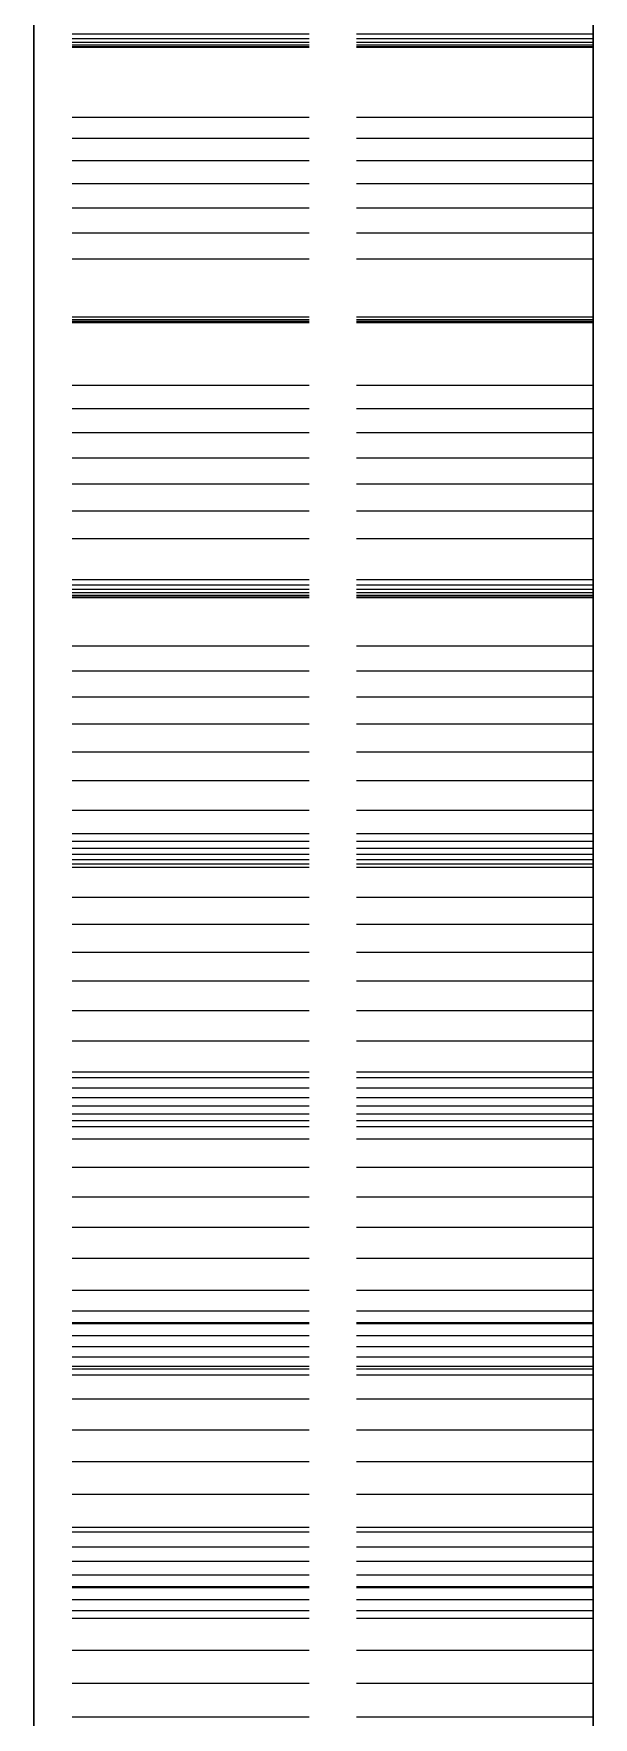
# Model space of a CAD drawing. Header units: millimetres. Extents: x -25 to 127, y -20 to 120.
# Drawn here: x 95.12 to 98.12, y 8.18 to 17.21 of the extents above; entities that cross this region are included whole.
import ezdxf

# ---------------------------------------------------------------- set-up
doc = ezdxf.new("R2010")
doc.units = ezdxf.units.MM
doc.linetypes.add('DASHED', pattern=[1.524, 1.27, -0.254])
doc.layers.add('HIDDEN', color=8, linetype='DASHED')
doc.layers.add('VISIBLE', color=7, linetype='CONTINUOUS')

msp = doc.modelspace()

# ---------------------------------------------------------------- linework, layer by layer
at = {"layer": 'HIDDEN'}
for points in [[(95.125, 17.8869), (95.125, 17.10516), (95.125, 16.32341), (95.125, 15.54167), (95.125, 14.75992), (95.125, 13.97817), (95.125, 13.19643), (95.125, 12.41468), (95.125, 11.63294), (95.125, 10.85119), (95.125, 10.06944), (95.125, 9.2877), (95.125, 8.50595), (95.125, 7.72421)], [(98.125, 17.8869), (98.125, 17.10516), (98.125, 16.32341), (98.125, 15.54167), (98.125, 14.75992), (98.125, 13.97817), (98.125, 13.19643), (98.125, 12.41468), (98.125, 11.63294), (98.125, 10.85119), (98.125, 10.06944), (98.125, 9.2877), (98.125, 8.50595), (98.125, 7.72421)], [(95.125, 17.81349), (95.125, 17.11508), (95.125, 16.41667), (95.125, 15.71825), (95.125, 15.01984), (95.125, 14.32143), (95.125, 13.62302), (95.125, 12.9246), (95.125, 12.22619), (95.125, 11.52778), (95.125, 10.82937), (95.125, 10.13095), (95.125, 9.43254), (95.125, 8.73413), (95.125, 8.03571), (95.125, 7.3373), (95.125, 6.63889), (95.125, 5.94048), (95.125, 5.24206), (95.125, 4.54365), (95.125, 3.84524), (95.125, 3.14683), (95.125, 2.44841), (95.125, 1.75)], [(95.125, 17.54242), (95.125, 17.20971)], [(95.125, 17.20971), (95.125, 17.54242)], [(98.125, 17.54242), (98.125, 17.20971)], [(98.125, 17.20971), (98.125, 17.54242)], [(95.125, 8.03571), (95.125, 8.38492), (95.125, 8.73413), (95.125, 9.08333), (95.125, 9.43254), (95.125, 9.78175), (95.125, 10.13095), (95.125, 10.48016), (95.125, 10.82937), (95.125, 11.17857), (95.125, 11.52778), (95.125, 11.87698), (95.125, 12.22619), (95.125, 12.5754), (95.125, 12.9246), (95.125, 13.27381), (95.125, 13.62302), (95.125, 13.97222), (95.125, 14.32143), (95.125, 14.67063), (95.125, 15.01984), (95.125, 15.36905), (95.125, 15.71825), (95.125, 16.06746), (95.125, 16.41667), (95.125, 16.76587), (95.125, 17.11508), (95.125, 17.46429)], [(95.125, 17.27381), (95.125, 16.5119), (95.125, 15.75), (95.125, 14.9881), (95.125, 14.22619), (95.125, 13.46429), (95.125, 12.70238), (95.125, 11.94048), (95.125, 11.17857), (95.125, 10.41667), (95.125, 9.65476), (95.125, 8.89286), (95.125, 8.13095), (95.125, 7.36905), (95.125, 6.60714), (95.125, 5.84524), (95.125, 5.08333), (95.125, 4.32143), (95.125, 3.55952), (95.125, 2.79762), (95.125, 2.03571), (95.125, 1.27381), (95.125, 0.5119), (95.125, -0.25)], [(95.125, 8.13095), (95.125, 8.5119), (95.125, 8.89286), (95.125, 9.27381), (95.125, 9.65476), (95.125, 10.03571), (95.125, 10.41667), (95.125, 10.79762), (95.125, 11.17857), (95.125, 11.55952), (95.125, 11.94048), (95.125, 12.32143), (95.125, 12.70238), (95.125, 13.08333), (95.125, 13.46429), (95.125, 13.84524), (95.125, 14.22619), (95.125, 14.60714), (95.125, 14.9881), (95.125, 15.36905), (95.125, 15.75), (95.125, 16.13095), (95.125, 16.5119), (95.125, 16.89286), (95.125, 17.27381)], [(95.125, 17.20971), (95.125, 17.18542)], [(95.125, 17.18542), (95.125, 17.20971)], [(98.125, 17.20971), (95.125, 17.20971)], [(98.125, 17.20971), (95.125, 17.20971)], [(95.125, 17.18542), (95.125, 17.16594)], [(95.125, 17.16594), (95.125, 17.18542)], [(98.125, 17.18542), (95.125, 17.18542)], [(98.125, 17.18542), (95.125, 17.18542)], [(95.125, 17.16594), (95.125, 17.15143)], [(95.125, 17.15143), (95.125, 17.16594)], [(98.125, 17.16594), (95.125, 17.16594)], [(98.125, 17.16594), (95.125, 17.16594)], [(98.125, 17.20971), (98.125, 17.18542)], [(98.125, 17.18542), (98.125, 17.20971)], [(98.125, 17.18542), (98.125, 17.16594)], [(98.125, 17.16594), (98.125, 17.18542)], [(98.125, 17.16594), (98.125, 17.15143)], [(98.125, 17.15143), (98.125, 17.16594)], [(95.125, 17.15143), (95.125, 17.1421)], [(95.125, 17.1421), (95.125, 17.15143)], [(98.125, 17.15143), (95.125, 17.15143)], [(98.125, 17.15143), (95.125, 17.15143)], [(95.125, 17.1421), (95.125, 17.1382)], [(95.125, 17.1382), (95.125, 17.1421)], [(98.125, 17.1421), (95.125, 17.1421)], [(98.125, 17.1421), (95.125, 17.1421)], [(95.125, 17.1382), (95.125, 17.14008)], [(95.125, 17.14008), (95.125, 16.76372)], [(95.125, 16.76372), (95.125, 17.14008)], [(95.125, 17.14008), (95.125, 17.1382)], [(98.125, 17.14008), (95.125, 17.14008)], [(98.125, 17.14008), (95.125, 17.14008)], [(98.125, 17.1382), (95.125, 17.1382)], [(98.125, 17.1382), (95.125, 17.1382)], [(98.125, 17.15143), (98.125, 17.1421)], [(98.125, 17.1421), (98.125, 17.15143)], [(98.125, 17.1421), (98.125, 17.1382)], [(98.125, 17.1382), (98.125, 17.1421)], [(98.125, 17.1382), (98.125, 17.14008)], [(98.125, 17.14008), (98.125, 16.76372)], [(98.125, 16.76372), (98.125, 17.14008)], [(98.125, 17.14008), (98.125, 17.1382)], [(95.125, 16.76372), (95.125, 16.65008)], [(95.125, 16.65008), (95.125, 16.76372)], [(98.125, 16.76372), (95.125, 16.76372)], [(98.125, 16.76372), (95.125, 16.76372)], [(98.125, 16.76372), (98.125, 16.65008)], [(98.125, 16.65008), (98.125, 16.76372)], [(95.125, 16.65008), (95.125, 16.53082)], [(95.125, 16.53082), (95.125, 16.65008)], [(98.125, 16.65008), (95.125, 16.65008)], [(98.125, 16.65008), (95.125, 16.65008)], [(98.125, 16.65008), (98.125, 16.53082)], [(98.125, 16.53082), (98.125, 16.65008)], [(95.125, 16.53082), (95.125, 16.40628)], [(95.125, 16.40628), (95.125, 16.53082)], [(98.125, 16.53082), (95.125, 16.53082)], [(98.125, 16.53082), (95.125, 16.53082)], [(98.125, 16.53082), (98.125, 16.40628)], [(98.125, 16.40628), (98.125, 16.53082)], [(95.125, 16.40628), (95.125, 16.27676)], [(95.125, 16.27676), (95.125, 16.40628)], [(98.125, 16.40628), (95.125, 16.40628)], [(98.125, 16.40628), (95.125, 16.40628)], [(98.125, 16.40628), (98.125, 16.27676)], [(98.125, 16.27676), (98.125, 16.40628)], [(95.125, 16.27676), (95.125, 16.14247)], [(95.125, 16.14247), (95.125, 16.27676)], [(98.125, 16.27676), (95.125, 16.27676)], [(98.125, 16.27676), (95.125, 16.27676)], [(98.125, 16.27676), (98.125, 16.14247)], [(98.125, 16.14247), (98.125, 16.27676)], [(95.125, 16.14247), (95.125, 16.00363)], [(95.125, 16.00363), (95.125, 16.14247)], [(98.125, 16.14247), (95.125, 16.14247)], [(98.125, 16.14247), (95.125, 16.14247)], [(98.125, 16.14247), (98.125, 16.00363)], [(98.125, 16.00363), (98.125, 16.14247)], [(95.125, 16.00363), (95.125, 15.67839)], [(95.125, 15.67839), (95.125, 16.00363)], [(98.125, 16.00363), (95.125, 16.00363)], [(98.125, 16.00363), (95.125, 16.00363)], [(98.125, 16.00363), (98.125, 15.67839)], [(98.125, 15.67839), (98.125, 16.00363)], [(95.125, 15.67691), (95.125, 15.69245)], [(95.125, 15.69245), (95.125, 15.32553)], [(95.125, 15.32553), (95.125, 15.69245)], [(95.125, 15.69245), (95.125, 15.67691)], [(98.125, 15.69245), (95.125, 15.69245)], [(98.125, 15.69245), (95.125, 15.69245)], [(95.125, 15.67839), (95.125, 15.6683)], [(95.125, 15.6683), (95.125, 15.67839)], [(98.125, 15.67839), (95.125, 15.67839)], [(98.125, 15.67839), (95.125, 15.67839)], [(95.125, 15.66701), (95.125, 15.67691)], [(95.125, 15.67691), (95.125, 15.66701)], [(98.125, 15.67691), (95.125, 15.67691)], [(98.125, 15.67691), (95.125, 15.67691)], [(95.125, 15.6683), (95.125, 15.66293)], [(95.125, 15.66293), (95.125, 15.6683)], [(98.125, 15.6683), (95.125, 15.6683)], [(98.125, 15.6683), (95.125, 15.6683)], [(95.125, 15.66244), (95.125, 15.66701)], [(95.125, 15.66701), (95.125, 15.66244)], [(98.125, 15.66701), (95.125, 15.66701)], [(98.125, 15.66701), (95.125, 15.66701)], [(95.125, 15.66293), (95.125, 15.66244)], [(95.125, 15.66244), (95.125, 15.66293)], [(98.125, 15.66293), (95.125, 15.66293)], [(98.125, 15.66293), (95.125, 15.66293)], [(98.125, 15.66244), (95.125, 15.66244)], [(98.125, 15.66244), (95.125, 15.66244)], [(98.125, 15.67691), (98.125, 15.69245)], [(98.125, 15.69245), (98.125, 15.32553)], [(98.125, 15.32553), (98.125, 15.69245)], [(98.125, 15.69245), (98.125, 15.67691)], [(98.125, 15.67839), (98.125, 15.6683)], [(98.125, 15.6683), (98.125, 15.67839)], [(98.125, 15.66701), (98.125, 15.67691)], [(98.125, 15.67691), (98.125, 15.66701)], [(98.125, 15.6683), (98.125, 15.66293)], [(98.125, 15.66293), (98.125, 15.6683)], [(98.125, 15.66244), (98.125, 15.66701)], [(98.125, 15.66701), (98.125, 15.66244)], [(98.125, 15.66293), (98.125, 15.66244)], [(98.125, 15.66244), (98.125, 15.66293)], [(95.125, 15.32553), (95.125, 15.20104)], [(95.125, 15.20104), (95.125, 15.32553)], [(98.125, 15.32553), (95.125, 15.32553)], [(98.125, 15.32553), (95.125, 15.32553)], [(98.125, 15.32553), (98.125, 15.20104)], [(98.125, 15.20104), (98.125, 15.32553)], [(95.125, 15.20104), (95.125, 15.07107)], [(95.125, 15.07107), (95.125, 15.20104)], [(98.125, 15.20104), (95.125, 15.20104)], [(98.125, 15.20104), (95.125, 15.20104)], [(98.125, 15.20104), (98.125, 15.07107)], [(98.125, 15.07107), (98.125, 15.20104)], [(95.125, 15.07107), (95.125, 14.93599)], [(95.125, 14.93599), (95.125, 15.07107)], [(98.125, 15.07107), (95.125, 15.07107)], [(98.125, 15.07107), (95.125, 15.07107)], [(98.125, 15.07107), (98.125, 14.93599)], [(98.125, 14.93599), (98.125, 15.07107)], [(95.125, 14.93599), (95.125, 14.79607)], [(95.125, 14.79607), (95.125, 14.93599)], [(98.125, 14.93599), (95.125, 14.93599)], [(98.125, 14.93599), (95.125, 14.93599)], [(98.125, 14.93599), (98.125, 14.79607)], [(98.125, 14.79607), (98.125, 14.93599)], [(95.125, 14.79607), (95.125, 14.65153)], [(95.125, 14.65153), (95.125, 14.79607)], [(98.125, 14.79607), (95.125, 14.79607)], [(98.125, 14.79607), (95.125, 14.79607)], [(98.125, 14.79607), (98.125, 14.65153)], [(98.125, 14.65153), (98.125, 14.79607)], [(95.125, 14.65153), (95.125, 14.50257)], [(95.125, 14.50257), (95.125, 14.65153)], [(98.125, 14.65153), (95.125, 14.65153)], [(98.125, 14.65153), (95.125, 14.65153)], [(98.125, 14.65153), (98.125, 14.50257)], [(98.125, 14.50257), (98.125, 14.65153)], [(95.125, 14.50257), (95.125, 14.18638)], [(95.125, 14.18638), (95.125, 14.50257)], [(98.125, 14.50257), (95.125, 14.50257)], [(98.125, 14.50257), (95.125, 14.50257)], [(98.125, 14.50257), (98.125, 14.18638)], [(98.125, 14.18638), (98.125, 14.50257)], [(95.125, 14.25494), (95.125, 14.28406)], [(95.125, 14.28406), (95.125, 13.92839)], [(95.125, 13.92839), (95.125, 14.28406)], [(95.125, 14.28406), (95.125, 14.25494)], [(98.125, 14.28406), (95.125, 14.28406)], [(98.125, 14.28406), (95.125, 14.28406)], [(98.125, 14.25494), (98.125, 14.28406)], [(98.125, 14.28406), (98.125, 13.92839)], [(98.125, 13.92839), (98.125, 14.28406)], [(98.125, 14.28406), (98.125, 14.25494)], [(95.125, 14.2313), (95.125, 14.25494)], [(95.125, 14.25494), (95.125, 14.2313)], [(98.125, 14.25494), (95.125, 14.25494)], [(98.125, 14.25494), (95.125, 14.25494)], [(95.125, 14.21284), (95.125, 14.2313)], [(95.125, 14.2313), (95.125, 14.21284)], [(98.125, 14.2313), (95.125, 14.2313)], [(98.125, 14.2313), (95.125, 14.2313)], [(95.125, 14.19932), (95.125, 14.21284)], [(95.125, 14.21284), (95.125, 14.19932)], [(98.125, 14.21284), (95.125, 14.21284)], [(98.125, 14.21284), (95.125, 14.21284)], [(95.125, 14.19055), (95.125, 14.19932)], [(95.125, 14.19932), (95.125, 14.19055)], [(98.125, 14.19932), (95.125, 14.19932)], [(98.125, 14.19932), (95.125, 14.19932)], [(95.125, 14.18638), (95.125, 14.19055)], [(95.125, 14.19055), (95.125, 14.18638)], [(98.125, 14.19055), (95.125, 14.19055)], [(98.125, 14.19055), (95.125, 14.19055)], [(98.125, 14.18638), (95.125, 14.18638)], [(98.125, 14.18638), (95.125, 14.18638)], [(98.125, 14.2313), (98.125, 14.25494)], [(98.125, 14.25494), (98.125, 14.2313)], [(98.125, 14.21284), (98.125, 14.2313)], [(98.125, 14.2313), (98.125, 14.21284)], [(98.125, 14.19932), (98.125, 14.21284)], [(98.125, 14.21284), (98.125, 14.19932)], [(98.125, 14.19055), (98.125, 14.19932)], [(98.125, 14.19932), (98.125, 14.19055)], [(98.125, 14.18638), (98.125, 14.19055)], [(98.125, 14.19055), (98.125, 14.18638)], [(95.125, 13.92839), (95.125, 13.79364)], [(95.125, 13.79364), (95.125, 13.92839)], [(98.125, 13.92839), (95.125, 13.92839)], [(98.125, 13.92839), (95.125, 13.92839)], [(98.125, 13.92839), (98.125, 13.79364)], [(98.125, 13.79364), (98.125, 13.92839)], [(95.125, 13.79364), (95.125, 13.65361)], [(95.125, 13.65361), (95.125, 13.79364)], [(98.125, 13.79364), (95.125, 13.79364)], [(98.125, 13.79364), (95.125, 13.79364)], [(98.125, 13.79364), (98.125, 13.65361)], [(98.125, 13.65361), (98.125, 13.79364)], [(95.125, 13.65361), (95.125, 13.50864)], [(95.125, 13.50864), (95.125, 13.65361)], [(98.125, 13.65361), (95.125, 13.65361)], [(98.125, 13.65361), (95.125, 13.65361)], [(98.125, 13.65361), (98.125, 13.50864)], [(98.125, 13.50864), (98.125, 13.65361)], [(95.125, 13.50864), (95.125, 13.359)], [(95.125, 13.359), (95.125, 13.50864)], [(98.125, 13.50864), (95.125, 13.50864)], [(98.125, 13.50864), (95.125, 13.50864)], [(98.125, 13.50864), (98.125, 13.359)], [(98.125, 13.359), (98.125, 13.50864)], [(95.125, 13.359), (95.125, 13.20492)], [(95.125, 13.20492), (95.125, 13.359)], [(98.125, 13.359), (95.125, 13.359)], [(98.125, 13.359), (95.125, 13.359)], [(98.125, 13.359), (98.125, 13.20492)], [(98.125, 13.20492), (98.125, 13.359)], [(95.125, 13.20492), (95.125, 13.04657)], [(95.125, 13.04657), (95.125, 13.20492)], [(98.125, 13.20492), (95.125, 13.20492)], [(98.125, 13.20492), (95.125, 13.20492)], [(98.125, 13.20492), (98.125, 13.04657)], [(98.125, 13.04657), (98.125, 13.20492)], [(95.125, 13.04657), (95.125, 12.74097)], [(95.125, 12.74097), (95.125, 13.04657)], [(98.125, 13.04657), (95.125, 13.04657)], [(98.125, 13.04657), (95.125, 13.04657)], [(98.125, 13.04657), (98.125, 12.74097)], [(98.125, 12.74097), (98.125, 13.04657)], [(95.125, 12.87923), (95.125, 12.9218)], [(95.125, 12.9218), (95.125, 12.57909)], [(95.125, 12.57909), (95.125, 12.9218)], [(95.125, 12.9218), (95.125, 12.87923)], [(98.125, 12.9218), (95.125, 12.9218)], [(98.125, 12.9218), (95.125, 12.9218)], [(98.125, 12.87923), (98.125, 12.9218)], [(98.125, 12.9218), (98.125, 12.57909)], [(98.125, 12.57909), (98.125, 12.9218)], [(98.125, 12.9218), (98.125, 12.87923)], [(95.125, 12.84197), (95.125, 12.87923)], [(95.125, 12.87923), (95.125, 12.84197)], [(98.125, 12.87923), (95.125, 12.87923)], [(98.125, 12.87923), (95.125, 12.87923)], [(95.125, 12.80972), (95.125, 12.84197)], [(95.125, 12.84197), (95.125, 12.80972)], [(98.125, 12.84197), (95.125, 12.84197)], [(98.125, 12.84197), (95.125, 12.84197)], [(98.125, 12.84197), (98.125, 12.87923)], [(98.125, 12.87923), (98.125, 12.84197)], [(98.125, 12.80972), (98.125, 12.84197)], [(98.125, 12.84197), (98.125, 12.80972)], [(95.125, 12.78224), (95.125, 12.80972)], [(95.125, 12.80972), (95.125, 12.78224)], [(98.125, 12.80972), (95.125, 12.80972)], [(98.125, 12.80972), (95.125, 12.80972)], [(95.125, 12.75938), (95.125, 12.78224)], [(95.125, 12.78224), (95.125, 12.75938)], [(98.125, 12.78224), (95.125, 12.78224)], [(98.125, 12.78224), (95.125, 12.78224)], [(95.125, 12.74097), (95.125, 12.75938)], [(95.125, 12.75938), (95.125, 12.74097)], [(98.125, 12.75938), (95.125, 12.75938)], [(98.125, 12.75938), (95.125, 12.75938)], [(98.125, 12.74097), (95.125, 12.74097)], [(98.125, 12.74097), (95.125, 12.74097)], [(98.125, 12.78224), (98.125, 12.80972)], [(98.125, 12.80972), (98.125, 12.78224)], [(98.125, 12.75938), (98.125, 12.78224)], [(98.125, 12.78224), (98.125, 12.75938)], [(98.125, 12.74097), (98.125, 12.75938)], [(98.125, 12.75938), (98.125, 12.74097)], [(95.125, 12.57909), (95.125, 12.43475)], [(95.125, 12.43475), (95.125, 12.57909)], [(98.125, 12.57909), (95.125, 12.57909)], [(98.125, 12.57909), (95.125, 12.57909)], [(98.125, 12.57909), (98.125, 12.43475)], [(98.125, 12.43475), (98.125, 12.57909)], [(95.125, 12.43475), (95.125, 12.28534)], [(95.125, 12.28534), (95.125, 12.43475)], [(98.125, 12.43475), (95.125, 12.43475)], [(98.125, 12.43475), (95.125, 12.43475)], [(98.125, 12.43475), (98.125, 12.28534)], [(98.125, 12.28534), (98.125, 12.43475)], [(95.125, 12.28534), (95.125, 12.13119)], [(95.125, 12.13119), (95.125, 12.28534)], [(98.125, 12.28534), (95.125, 12.28534)], [(98.125, 12.28534), (95.125, 12.28534)], [(98.125, 12.28534), (98.125, 12.13119)], [(98.125, 12.13119), (98.125, 12.28534)], [(95.125, 12.13119), (95.125, 11.97256)], [(95.125, 11.97256), (95.125, 12.13119)], [(98.125, 12.13119), (95.125, 12.13119)], [(98.125, 12.13119), (95.125, 12.13119)], [(98.125, 12.13119), (98.125, 11.97256)], [(98.125, 11.97256), (98.125, 12.13119)], [(95.125, 11.97256), (95.125, 11.80968)], [(95.125, 11.80968), (95.125, 11.97256)], [(98.125, 11.97256), (95.125, 11.97256)], [(98.125, 11.97256), (95.125, 11.97256)], [(98.125, 11.97256), (98.125, 11.80968)], [(98.125, 11.80968), (98.125, 11.97256)], [(95.125, 11.80968), (95.125, 11.64272)], [(95.125, 11.64272), (95.125, 11.80968)], [(98.125, 11.80968), (95.125, 11.80968)], [(98.125, 11.80968), (95.125, 11.80968)], [(98.125, 11.80968), (98.125, 11.64272)], [(98.125, 11.64272), (98.125, 11.80968)], [(95.125, 11.64272), (95.125, 11.3492)], [(95.125, 11.3492), (95.125, 11.64272)], [(98.125, 11.64272), (95.125, 11.64272)], [(98.125, 11.64272), (95.125, 11.64272)], [(95.125, 11.55648), (95.125, 11.61229)], [(95.125, 11.61229), (95.125, 11.28422)], [(95.125, 11.28422), (95.125, 11.61229)], [(95.125, 11.61229), (95.125, 11.55648)], [(98.125, 11.61229), (95.125, 11.61229)], [(98.125, 11.61229), (95.125, 11.61229)], [(98.125, 11.64272), (98.125, 11.3492)], [(98.125, 11.3492), (98.125, 11.64272)], [(98.125, 11.55648), (98.125, 11.61229)], [(98.125, 11.61229), (98.125, 11.28422)], [(98.125, 11.28422), (98.125, 11.61229)], [(98.125, 11.61229), (98.125, 11.55648)], [(95.125, 11.50578), (95.125, 11.55648)], [(95.125, 11.55648), (95.125, 11.50578)], [(98.125, 11.55648), (95.125, 11.55648)], [(98.125, 11.55648), (95.125, 11.55648)], [(95.125, 11.45989), (95.125, 11.50578)], [(95.125, 11.50578), (95.125, 11.45989)], [(98.125, 11.50578), (95.125, 11.50578)], [(98.125, 11.50578), (95.125, 11.50578)], [(98.125, 11.50578), (98.125, 11.55648)], [(98.125, 11.55648), (98.125, 11.50578)], [(98.125, 11.45989), (98.125, 11.50578)], [(98.125, 11.50578), (98.125, 11.45989)], [(95.125, 11.4186), (95.125, 11.45989)], [(95.125, 11.45989), (95.125, 11.4186)], [(98.125, 11.45989), (95.125, 11.45989)], [(98.125, 11.45989), (95.125, 11.45989)], [(95.125, 11.38175), (95.125, 11.4186)], [(95.125, 11.4186), (95.125, 11.38175)], [(98.125, 11.4186), (95.125, 11.4186)], [(98.125, 11.4186), (95.125, 11.4186)], [(95.125, 11.3492), (95.125, 11.38175)], [(95.125, 11.38175), (95.125, 11.3492)], [(98.125, 11.38175), (95.125, 11.38175)], [(98.125, 11.38175), (95.125, 11.38175)], [(98.125, 11.4186), (98.125, 11.45989)], [(98.125, 11.45989), (98.125, 11.4186)], [(98.125, 11.38175), (98.125, 11.4186)], [(98.125, 11.4186), (98.125, 11.38175)], [(98.125, 11.3492), (98.125, 11.38175)], [(98.125, 11.38175), (98.125, 11.3492)], [(98.125, 11.3492), (95.125, 11.3492)], [(98.125, 11.3492), (95.125, 11.3492)], [(95.125, 11.28422), (95.125, 11.13099)], [(95.125, 11.13099), (95.125, 11.28422)], [(98.125, 11.28422), (95.125, 11.28422)], [(98.125, 11.28422), (95.125, 11.28422)], [(98.125, 11.28422), (98.125, 11.13099)], [(98.125, 11.13099), (98.125, 11.28422)], [(95.125, 11.13099), (95.125, 10.97292)], [(95.125, 10.97292), (95.125, 11.13099)], [(98.125, 11.13099), (95.125, 11.13099)], [(98.125, 11.13099), (95.125, 11.13099)], [(98.125, 11.13099), (98.125, 10.97292)], [(98.125, 10.97292), (98.125, 11.13099)], [(95.125, 10.97292), (95.125, 10.81034)], [(95.125, 10.81034), (95.125, 10.97292)], [(98.125, 10.97292), (95.125, 10.97292)], [(98.125, 10.97292), (95.125, 10.97292)], [(98.125, 10.97292), (98.125, 10.81034)], [(98.125, 10.81034), (98.125, 10.97292)], [(95.125, 10.81034), (95.125, 10.6435)], [(95.125, 10.6435), (95.125, 10.81034)], [(98.125, 10.81034), (95.125, 10.81034)], [(98.125, 10.81034), (95.125, 10.81034)], [(98.125, 10.81034), (98.125, 10.6435)], [(98.125, 10.6435), (98.125, 10.81034)], [(95.125, 10.6435), (95.125, 10.47261)], [(95.125, 10.47261), (95.125, 10.6435)], [(98.125, 10.6435), (95.125, 10.6435)], [(98.125, 10.6435), (95.125, 10.6435)], [(98.125, 10.6435), (98.125, 10.47261)], [(98.125, 10.47261), (98.125, 10.6435)], [(95.125, 10.47261), (95.125, 10.29785)], [(95.125, 10.29785), (95.125, 10.47261)], [(98.125, 10.47261), (95.125, 10.47261)], [(98.125, 10.47261), (95.125, 10.47261)], [(98.125, 10.47261), (98.125, 10.29785)], [(98.125, 10.29785), (98.125, 10.47261)], [(95.125, 10.29314), (95.125, 10.36191)], [(95.125, 10.36191), (95.125, 10.05008)], [(95.125, 10.05008), (95.125, 10.36191)], [(95.125, 10.36191), (95.125, 10.29314)], [(98.125, 10.36191), (95.125, 10.36191)], [(98.125, 10.36191), (95.125, 10.36191)], [(95.125, 10.29785), (95.125, 10.01784)], [(95.125, 10.01784), (95.125, 10.29785)], [(98.125, 10.29785), (95.125, 10.29785)], [(98.125, 10.29785), (95.125, 10.29785)], [(98.125, 10.29314), (98.125, 10.36191)], [(98.125, 10.36191), (98.125, 10.05008)], [(98.125, 10.05008), (98.125, 10.36191)], [(98.125, 10.36191), (98.125, 10.29314)], [(98.125, 10.29785), (98.125, 10.01784)], [(98.125, 10.01784), (98.125, 10.29785)], [(95.125, 10.22924), (95.125, 10.29314)], [(95.125, 10.29314), (95.125, 10.22924)], [(98.125, 10.29314), (95.125, 10.29314)], [(98.125, 10.29314), (95.125, 10.29314)], [(95.125, 10.16993), (95.125, 10.22924)], [(95.125, 10.22924), (95.125, 10.16993)], [(98.125, 10.22924), (95.125, 10.22924)], [(98.125, 10.22924), (95.125, 10.22924)], [(98.125, 10.22924), (98.125, 10.29314)], [(98.125, 10.29314), (98.125, 10.22924)], [(98.125, 10.16993), (98.125, 10.22924)], [(98.125, 10.22924), (98.125, 10.16993)], [(95.125, 10.11503), (95.125, 10.16993)], [(95.125, 10.16993), (95.125, 10.11503)], [(98.125, 10.16993), (95.125, 10.16993)], [(98.125, 10.16993), (95.125, 10.16993)], [(95.125, 10.06437), (95.125, 10.11503)], [(95.125, 10.11503), (95.125, 10.06437)], [(98.125, 10.11503), (95.125, 10.11503)], [(98.125, 10.11503), (95.125, 10.11503)], [(98.125, 10.11503), (98.125, 10.16993)], [(98.125, 10.16993), (98.125, 10.11503)], [(98.125, 10.06437), (98.125, 10.11503)], [(98.125, 10.11503), (98.125, 10.06437)], [(95.125, 10.01784), (95.125, 10.06437)], [(95.125, 10.06437), (95.125, 10.01784)], [(98.125, 10.06437), (95.125, 10.06437)], [(98.125, 10.06437), (95.125, 10.06437)], [(95.125, 10.05008), (95.125, 9.88871)], [(95.125, 9.88871), (95.125, 10.05008)], [(98.125, 10.05008), (95.125, 10.05008)], [(98.125, 10.05008), (95.125, 10.05008)], [(98.125, 10.01784), (98.125, 10.06437)], [(98.125, 10.06437), (98.125, 10.01784)], [(98.125, 10.05008), (98.125, 9.88871)], [(98.125, 9.88871), (98.125, 10.05008)], [(98.125, 10.01784), (95.125, 10.01784)], [(98.125, 10.01784), (95.125, 10.01784)], [(95.125, 9.88871), (95.125, 9.72275)], [(95.125, 9.72275), (95.125, 9.88871)], [(98.125, 9.88871), (95.125, 9.88871)], [(98.125, 9.88871), (95.125, 9.88871)], [(98.125, 9.88871), (98.125, 9.72275)], [(98.125, 9.72275), (98.125, 9.88871)], [(95.125, 9.72275), (95.125, 9.55253)], [(95.125, 9.55253), (95.125, 9.72275)], [(98.125, 9.72275), (95.125, 9.72275)], [(98.125, 9.72275), (95.125, 9.72275)], [(98.125, 9.72275), (98.125, 9.55253)], [(98.125, 9.55253), (98.125, 9.72275)], [(95.125, 9.55253), (95.125, 9.37829)], [(95.125, 9.37829), (95.125, 9.55253)], [(98.125, 9.55253), (95.125, 9.55253)], [(98.125, 9.55253), (95.125, 9.55253)], [(98.125, 9.55253), (98.125, 9.37829)], [(98.125, 9.37829), (98.125, 9.55253)], [(95.125, 9.37829), (95.125, 9.20023)], [(95.125, 9.20023), (95.125, 9.37829)], [(98.125, 9.37829), (95.125, 9.37829)], [(98.125, 9.37829), (95.125, 9.37829)], [(98.125, 9.37829), (98.125, 9.20023)], [(98.125, 9.20023), (98.125, 9.37829)], [(95.125, 9.20023), (95.125, 9.01852)], [(95.125, 9.01852), (95.125, 9.20023)], [(98.125, 9.20023), (95.125, 9.20023)], [(98.125, 9.20023), (95.125, 9.20023)], [(95.125, 9.09536), (95.125, 9.17676)], [(95.125, 9.17676), (95.125, 8.88268)], [(95.125, 8.88268), (95.125, 9.17676)], [(95.125, 9.17676), (95.125, 9.09536)], [(98.125, 9.17676), (95.125, 9.17676)], [(98.125, 9.17676), (95.125, 9.17676)], [(98.125, 9.20023), (98.125, 9.01852)], [(98.125, 9.01852), (98.125, 9.20023)], [(98.125, 9.09536), (98.125, 9.17676)], [(98.125, 9.17676), (98.125, 8.88268)], [(98.125, 8.88268), (98.125, 9.17676)], [(98.125, 9.17676), (98.125, 9.09536)], [(95.125, 9.01857), (95.125, 9.09536)], [(95.125, 9.09536), (95.125, 9.01857)], [(98.125, 9.09536), (95.125, 9.09536)], [(98.125, 9.09536), (95.125, 9.09536)], [(98.125, 9.01857), (98.125, 9.09536)], [(98.125, 9.09536), (98.125, 9.01857)], [(95.125, 8.94614), (95.125, 9.01857)], [(95.125, 9.01857), (95.125, 8.94614)], [(98.125, 9.01857), (95.125, 9.01857)], [(98.125, 9.01857), (95.125, 9.01857)], [(95.125, 9.01852), (95.125, 8.75338)], [(95.125, 8.75338), (95.125, 9.01852)], [(98.125, 9.01852), (95.125, 9.01852)], [(98.125, 9.01852), (95.125, 9.01852)], [(95.125, 8.87789), (95.125, 8.94614)], [(95.125, 8.94614), (95.125, 8.87789)], [(98.125, 8.94614), (95.125, 8.94614)], [(98.125, 8.94614), (95.125, 8.94614)], [(98.125, 8.94614), (98.125, 9.01857)], [(98.125, 9.01857), (98.125, 8.94614)], [(98.125, 9.01852), (98.125, 8.75338)], [(98.125, 8.75338), (98.125, 9.01852)], [(98.125, 8.87789), (98.125, 8.94614)], [(98.125, 8.94614), (98.125, 8.87789)], [(95.125, 8.88268), (95.125, 8.71395)], [(95.125, 8.71395), (95.125, 8.88268)], [(98.125, 8.88268), (95.125, 8.88268)], [(98.125, 8.88268), (95.125, 8.88268)], [(95.125, 8.81368), (95.125, 8.87789)], [(95.125, 8.87789), (95.125, 8.81368)], [(98.125, 8.87789), (95.125, 8.87789)], [(98.125, 8.87789), (95.125, 8.87789)], [(98.125, 8.88268), (98.125, 8.71395)], [(98.125, 8.71395), (98.125, 8.88268)], [(98.125, 8.81368), (98.125, 8.87789)], [(98.125, 8.87789), (98.125, 8.81368)], [(95.125, 8.75338), (95.125, 8.81368)], [(95.125, 8.81368), (95.125, 8.75338)], [(98.125, 8.81368), (95.125, 8.81368)], [(98.125, 8.81368), (95.125, 8.81368)], [(98.125, 8.75338), (98.125, 8.81368)], [(98.125, 8.81368), (98.125, 8.75338)], [(98.125, 8.75338), (95.125, 8.75338)], [(98.125, 8.75338), (95.125, 8.75338)], [(95.125, 8.71395), (95.125, 8.54092)], [(95.125, 8.54092), (95.125, 8.71395)], [(98.125, 8.71395), (95.125, 8.71395)], [(98.125, 8.71395), (95.125, 8.71395)], [(98.125, 8.71395), (98.125, 8.54092)], [(98.125, 8.54092), (98.125, 8.71395)], [(95.125, 8.54092), (95.125, 8.36389)], [(95.125, 8.36389), (95.125, 8.54092)], [(98.125, 8.54092), (95.125, 8.54092)], [(98.125, 8.54092), (95.125, 8.54092)], [(98.125, 8.54092), (98.125, 8.36389)], [(98.125, 8.36389), (98.125, 8.54092)], [(95.125, 8.36389), (95.125, 8.18309)], [(95.125, 8.18309), (95.125, 8.36389)], [(98.125, 8.36389), (95.125, 8.36389)], [(98.125, 8.36389), (95.125, 8.36389)], [(98.125, 8.36389), (98.125, 8.18309)], [(98.125, 8.18309), (98.125, 8.36389)], [(95.125, 8.18309), (95.125, 7.99873)], [(98.125, 8.18309), (95.125, 8.18309)], [(98.125, 8.18309), (98.125, 7.99873)]]:
    msp.add_lwpolyline(points, dxfattribs=at)
at = {"layer": 'VISIBLE'}
for points in [[(95.125, 8.11508), (95.125, 8.50595), (95.125, 8.89683), (95.125, 9.2877), (95.125, 9.67857), (95.125, 10.06944), (95.125, 10.46032), (95.125, 10.85119), (95.125, 11.24206), (95.125, 11.63294), (95.125, 12.02381), (95.125, 12.41468), (95.125, 12.80556), (95.125, 13.19643), (95.125, 13.5873), (95.125, 13.97817), (95.125, 14.36905), (95.125, 14.75992), (95.125, 15.15079), (95.125, 15.54167), (95.125, 15.93254), (95.125, 16.32341), (95.125, 16.71429), (95.125, 17.10516), (95.125, 17.49603)], [(98.125, 8.11508), (98.125, 8.50595), (98.125, 8.89683), (98.125, 9.2877), (98.125, 9.67857), (98.125, 10.06944), (98.125, 10.46032), (98.125, 10.85119), (98.125, 11.24206), (98.125, 11.63294), (98.125, 12.02381), (98.125, 12.41468), (98.125, 12.80556), (98.125, 13.19643), (98.125, 13.5873), (98.125, 13.97817), (98.125, 14.36905), (98.125, 14.75992), (98.125, 15.15079), (98.125, 15.54167), (98.125, 15.93254), (98.125, 16.32341), (98.125, 16.71429), (98.125, 17.10516), (98.125, 17.49603)]]:
    msp.add_lwpolyline(points, dxfattribs=at)

doc.saveas('drawing.dxf')
